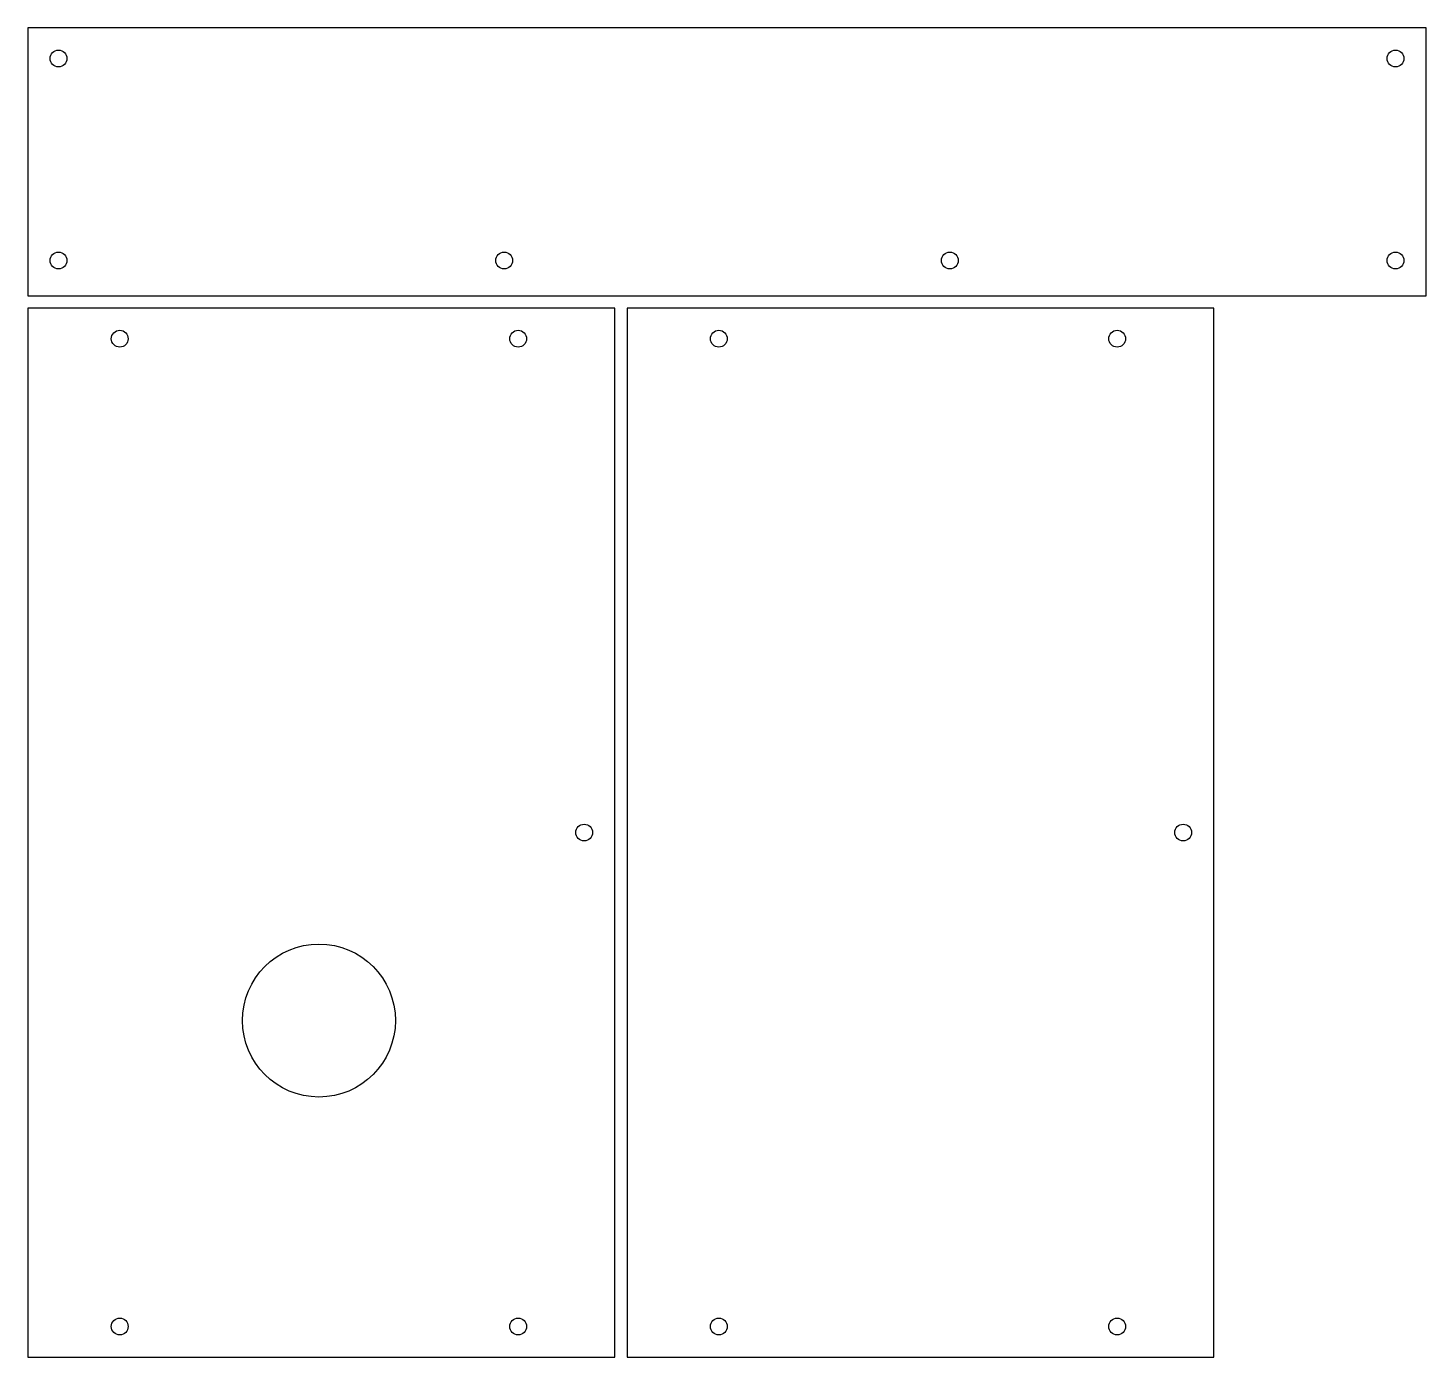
# Model space of a CAD drawing. Header units: millimetres. Extents: x 4 to 461, y 4 to 438.
import ezdxf

# ---------------------------------------------------------------- set-up
doc = ezdxf.new("R2010")
doc.units = ezdxf.units.MM

msp = doc.modelspace()

# ---------------------------------------------------------------- linework, layer by layer
at = {"layer": 'CUT'}
for points in [[(4, 350.9), (461, 350.9), (461, 438.4875), (4, 438.4875)], [(195.8125, 4), (195.8125, 346.9), (4, 346.9), (4, 4)], [(391.625, 4), (391.625, 346.9), (199.8125, 346.9), (199.8125, 4)]]:
    msp.add_lwpolyline(points, close=True, dxfattribs=at)
for centre, radius in [((14, 428.4875), 2.75), ((451, 428.4875), 2.75), ((14, 362.4875), 2.75), ((159.6667, 362.4875), 2.75), ((305.3333, 362.4875), 2.75), ((451, 362.4875), 2.75), ((34, 336.9), 2.75), ((164.225, 336.9), 2.75), ((229.8125, 336.9), 2.75), ((360.0375, 336.9), 2.75), ((185.8125, 175.45), 2.75), ((381.625, 175.45), 2.75), ((99.1125, 114), 25), ((34, 14), 2.75), ((164.225, 14), 2.75), ((229.8125, 14), 2.75), ((360.0375, 14), 2.75)]:
    msp.add_circle(centre, radius, dxfattribs=at)

doc.saveas('drawing.dxf')
